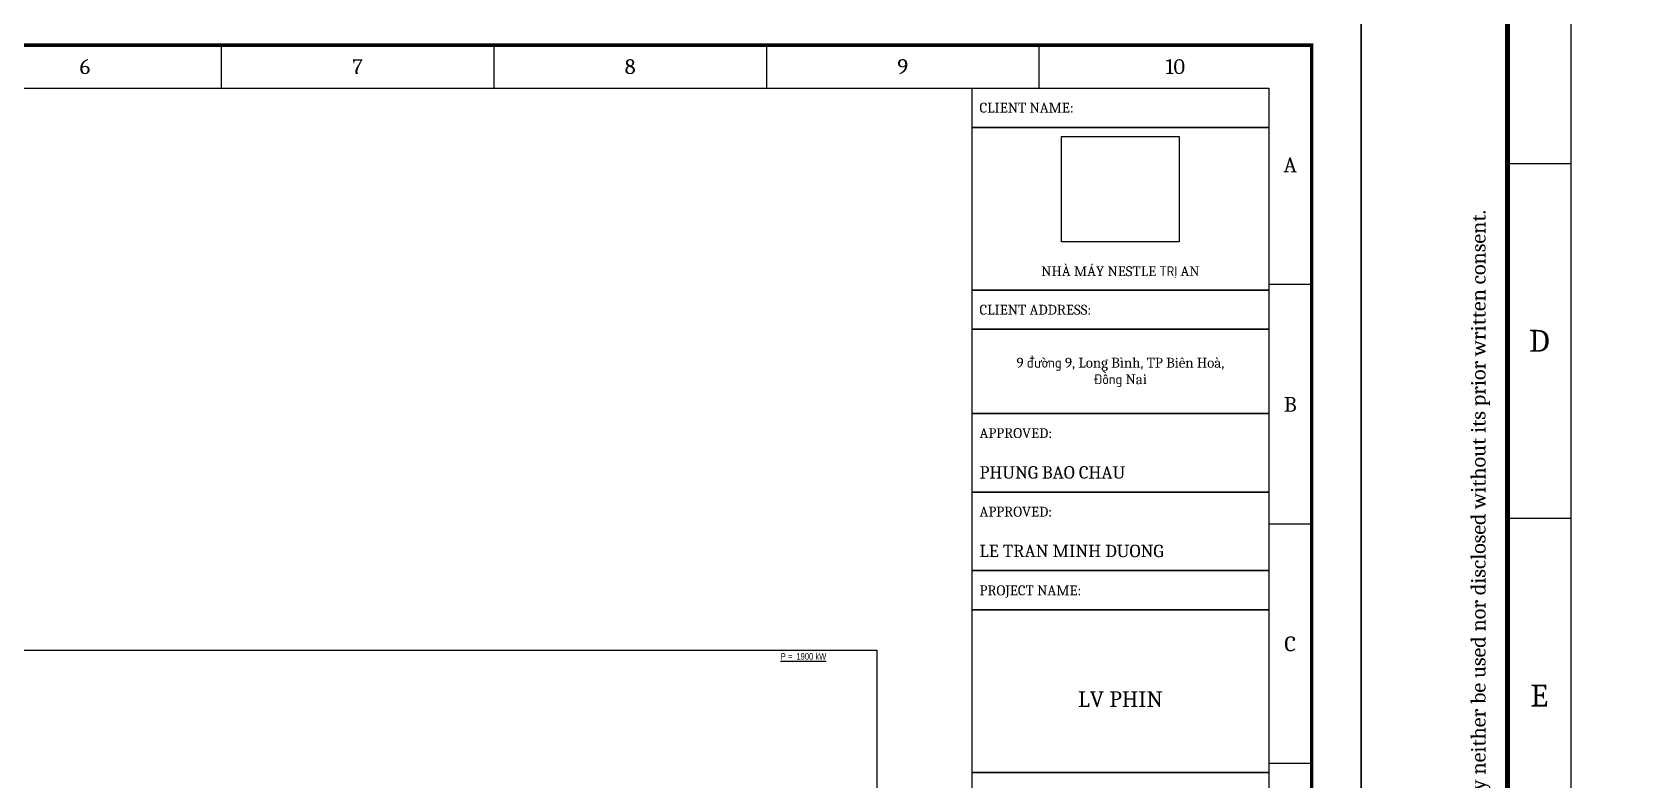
# Model space of a CAD drawing. Header units: millimetres. Extents: x -116965 to 323937, y 291661 to 566926.
# Drawn here: x -54504 to -49968, y 303869 to 305985 of the extents above; entities that cross this region are included whole.
import ezdxf
from ezdxf.enums import TextEntityAlignment as Align

# ---------------------------------------------------------------- set-up
doc = ezdxf.new("R2010")
doc.units = ezdxf.units.MM
doc.layers.get('0').update_dxf_attribs({"lineweight": 18})
doc.layers.add('HV-MV Equipment', color=4, linetype='Continuous', lineweight=9)
doc.styles.add('Hel-Con', font='')
doc.styles.add('hwBorder', font='Cambria.ttf')
doc.styles.get('Hel-Con').set_extended_font_data('VNI-Helve-Condense')
picture_1 = doc.add_image_def('image1.png', size_in_pixel=(430, 385))

# ---------------------------------------------------------------- blocks, each defined once
blk = doc.blocks.new('*U1980')
at = {"color": 5}
for p, q in [((175.41, 198.62), (175.41, 194.28)), ((202.98, 198.62), (202.98, 194.28)), ((230.54, 198.62), (230.54, 194.28)), ((258.11, 198.62), (258.11, 194.28)), ((285.68, 174.42), (281.34, 174.42)), ((285.68, 150.22), (281.34, 150.22)), ((10, 126.01), (14.34, 126.01)), ((285.68, 126.01), (281.34, 126.01)), ((10, 101.81), (14.34, 101.81))]:
    blk.add_line(p, q, dxfattribs=at)
at = {"color": 5, "const_width": 0.35}
blk.add_lwpolyline([(10, 198.62), (285.68, 198.62), (285.68, 5), (10, 5)], close=True, dxfattribs=at)
at = {"color": 5}
for points in [[(14.34, 194.28), (281.34, 194.28), (281.34, 9.34), (14.34, 9.34)], [(251.34, 194.28), (281.34, 194.28), (281.34, 190.31), (251.34, 190.31)], [(251.34, 190.31), (281.34, 190.31), (281.34, 173.87), (251.34, 173.87)], [(251.34, 173.87), (281.34, 173.87), (281.34, 169.9), (251.34, 169.9)], [(251.34, 173.87), (281.34, 173.87), (281.34, 169.9), (251.34, 169.9)], [(251.34, 169.9), (281.34, 169.9), (281.34, 153.45), (251.34, 153.45)], [(251.34, 169.9), (281.34, 169.9), (281.34, 161.4), (251.34, 161.4)], [(251.34, 161.4), (281.34, 161.4), (281.34, 153.45), (251.34, 153.45)], [(251.34, 153.45), (281.34, 153.45), (281.34, 145.51), (251.34, 145.51)], [(251.34, 145.51), (281.34, 145.51), (281.34, 141.54), (251.34, 141.54)], [(251.34, 141.54), (281.34, 141.54), (281.34, 125.1), (251.34, 125.1)], [(251.34, 125.1), (281.34, 125.1), (281.34, 121.12), (251.34, 121.12)]]:
    blk.add_lwpolyline(points, close=True, dxfattribs=at)
at = {"layer": 'Defpoints', "color": 4}
blk.add_lwpolyline([(0, 203.62), (290.68, 203.62), (290.68, 0), (0, 0)], close=True, dxfattribs=at)
at = {"color": 253, "style": 'hwBorder'}
for s, p in [('6', (161.62, 196.45)), ('7', (189.19, 196.45)), ('8', (216.76, 196.45)), ('9', (244.33, 196.45)), ('10', (271.89, 196.45)), ('A', (283.51, 186.52)), ('B', (283.51, 162.32)), ('C', (283.51, 138.11)), ('D', (12.17, 113.91)), ('E', (12.17, 89.71))]:
    blk.add_text(s, height=1.5, dxfattribs=at).set_placement(p, align=Align.MIDDLE_CENTER)
for s, height, p in [('CLIENT NAME:', 1, (252.09, 192.3)), ('CLIENT ADDRESS:', 1, (252.09, 171.88)), ('APPROVED:', 1, (252.09, 159.41)), ('PHUNG BAO CHAU', 1.25, (252.09, 155.44)), ('APPROVED:', 1, (252.09, 151.47)), ('LE TRAN MINH DUONG', 1.25, (252.09, 147.5)), ('PROJECT NAME:', 1, (252.09, 143.52))]:
    blk.add_text(s, height=height, dxfattribs=at).set_placement(p, align=Align.MIDDLE_LEFT)
blk.add_text('All technical information contained in this document is the exclusive property of HAWEE PRODUCTION & TRADING JSC and may neither be used nor disclosed without its prior written consent. ', height=1, rotation=90, dxfattribs=at).set_placement((8, 5), align=Align.MIDDLE_LEFT)
at = {"color": 253, "insert": (266.34, 175.67), "char_height": 1, "attachment_point": 5, "style": 'hwBorder'}
blk.add_mtext_dynamic_manual_height_columns('NHÀ MÁY NESTLE TRỊ AN', width=20.9263, gutter_width=12.5, heights=[0], dxfattribs=at)
at = {"color": 253, "insert": (266.34, 165.54), "char_height": 1, "width": 30, "attachment_point": 5, "style": 'hwBorder'}
blk.add_mtext('9 đường 9, Long Bình, TP Biên Hoà,\\PĐồng Nai', dxfattribs=at)
at = {"color": 253, "insert": (266.34, 132.52), "char_height": 1.6, "width": 30, "attachment_point": 5, "line_spacing_factor": 0.75, "style": 'hwBorder'}
blk.add_mtext('LV PHIN', dxfattribs=at)
at = {"color": 6, "style": 'hwBorder', "flags": 8}
for tag, p in [("DWG'SNAME", (266.34, 59)), ("DWG'SCODE2", (266.34, 51.05))]:
    blk.add_attdef(tag, text='', height=1.5, dxfattribs=at).set_placement(p, align=Align.MIDDLE_CENTER)
at = {"color": 253, "style": 'hwBorder', "flags": 8}
for tag, p in [('REV_0', (253.34, 43.79)), ('REV_MODIFY0', (264.34, 44.1)), ('REV_DATE0', (277.34, 44.1)), ('REV_1', (253.34, 40.48)), ('REV_MODIFY1', (264.34, 40.79)), ('REV_DATE1', (277.34, 40.79)), ('REV_2', (253.34, 37.17)), ('REV_MODIFY2', (264.34, 37.48)), ('REV_DATE2', (277.34, 37.48)), ('REV_3', (253.34, 33.86)), ('REV_MODIFY3', (264.34, 34.17)), ('REV_DATE3', (277.34, 34.17)), ('REV_4', (253.34, 30.55)), ('REV_MODIFY4', (264.34, 30.86)), ('REV_DATE4', (277.34, 30.86))]:
    blk.add_attdef(tag, text='', height=1, dxfattribs=at).set_placement(p, align=Align.MIDDLE_CENTER)
at = {"color": 6, "style": 'hwBorder', "flags": 8}
for tag, p in [('TOLERANCE', (261.54, 27.22)), ('PAGE', (259.34, 15.3))]:
    blk.add_attdef(tag, text='', height=1.5, dxfattribs=at).set_placement(p, align=Align.MIDDLE_LEFT)
at = {"lineweight": -3, "ltscale": 5}
image = blk.add_image(picture_1, insert=(260.4, 178.75), size_in_units=(11.87, 10.63), dxfattribs=at)
image.dxf.flags = 7

msp = doc.modelspace()

# ---------------------------------------------------------------- linework, layer by layer
at = {"layer": 'HV-MV Equipment', "lineweight": 9}
for p, q in [((-58151.106063, 304236.352908), (-52112.114204, 304236.352908)), ((-52112.114204, 304236.352908), (-52112.114204, 303340.863539))]:
    msp.add_line(p, q, dxfattribs=at)

# ---------------------------------------------------------------- block references
at = {"ltscale": 5}
for p, xscale, yscale, zscale in [((-50740.951789, 300386.757971), 41.47693088945395, 41.47693088945395, 41.47693088945395), ((-58879.961977, 300386.757971), 28, 28, 28)]:
    msp.add_blockref('*U1980', p, dxfattribs=dict(at, xscale=xscale, yscale=yscale, zscale=zscale))

# ---------------------------------------------------------------- texts
at = {"layer": 'HV-MV Equipment', "color": 7, "lineweight": 9, "style": 'Hel-Con'}
msp.add_text('%%UP =  1900 kW', height=18.69050214, dxfattribs=at).set_placement((-52384.46152, 304209.030645))

doc.saveas('drawing.dxf')
